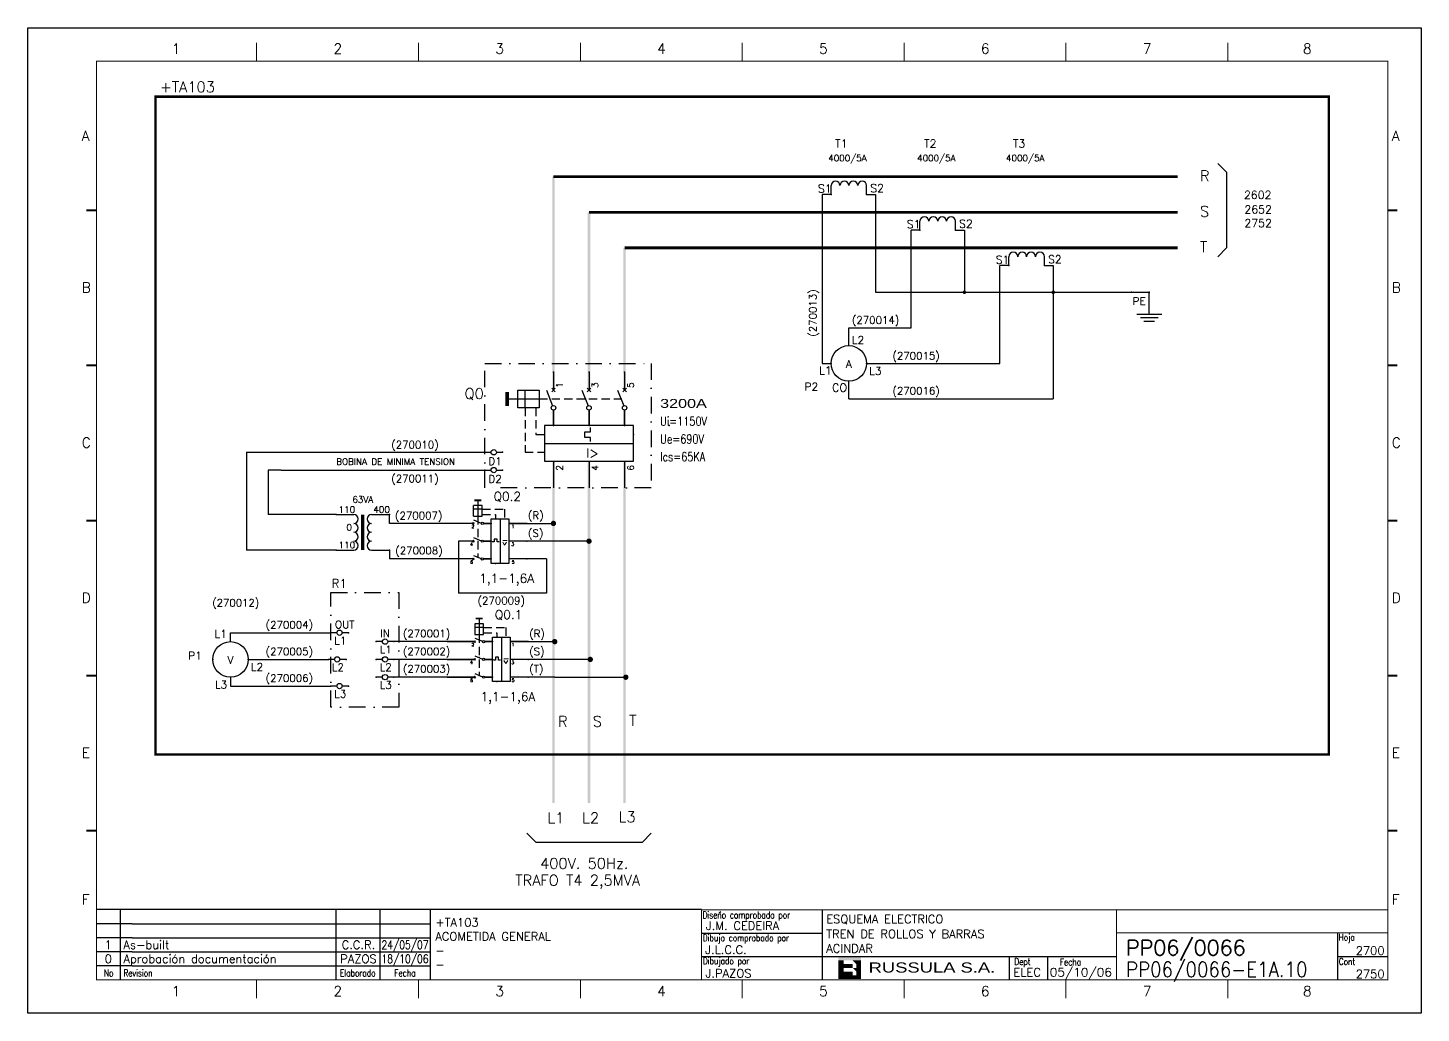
# Model space of a CAD drawing. Extents: x -25 to 1044, y -25744 to 292.
# Drawn here: x 207.3 to 627.3, y -13823.3 to -13526.3 of the extents above; entities that cross this region are included whole.
import ezdxf
from ezdxf.enums import TextEntityAlignment as Align

# ---------------------------------------------------------------- set-up
doc = ezdxf.new("R2010")
doc.units = 0
doc.header["$LTSCALE"] = 10
doc.header["$MEASUREMENT"] = 0
doc.linetypes.add('DASHDOT', pattern=[1, 0.5, -0.25, 0, -0.25])
doc.linetypes.add('HIDDEN', pattern=[0.375, 0.25, -0.125])
doc.layers.get('0').update_dxf_attribs({"linetype": 'CONTINUOUS'})
for name, color, linetype in [('1', 7, 'CONTINUOUS'), ('10', 5, 'CONTINUOUS'), ('102', 7, 'CONTINUOUS'), ('2', 7, 'CONTINUOUS'), ('8', 1, 'CONTINUOUS'), ('9', 6, 'CONTINUOUS'), ('DIBUJO', 7, 'CONTINUOUS'), ('NODE', 7, 'CONTINUOUS')]:
    doc.layers.add(name, color=color, linetype=linetype)
doc.styles.add('HELV', font='HELVBLD.SHX', dxfattribs={"width": 1.2})
doc.styles.add('HELVETICA', font='HELV.SHX')
doc.styles.add('LABEL', font='SIMPLEX', dxfattribs={"width": 0.8, "height": 4})
doc.styles.add('ROMANS', font='romans')
doc.styles.get("Standard").update_dxf_attribs({"font": 'simplex'})

# ---------------------------------------------------------------- blocks, each defined once
blk = doc.blocks.new('NOD', base_point=(237.5, 170))
at = {"layer": 'NODE'}
blk.add_point((237.5, 170), dxfattribs=at)
blk = doc.blocks.new('$000525')
at = {"layer": '2'}
for p, q in [((0, 0), (0, -5)), ((10, 0), (10, -5)), ((0, -10), (0, -15)), ((10, -10), (10, -15))]:
    blk.add_line(p, q, dxfattribs=at)
blk.add_lwpolyline([(0, -7.5, 1, 1, 0), (10, -7.5, 1, 1, 0)], format="xyseb", dxfattribs=at)
for centre, start, end in [((1.25, -5), 180, 0), ((3.75, -5), 180, 0), ((6.25, -5), 180, 0), ((8.75, -5), 180, 0), ((1.25, -10), 0, 180), ((3.75, -10), 0, 180), ((6.25, -10), 0, 180), ((8.75, -10), 0, 180)]:
    blk.add_arc(centre, 1.25, start, end, dxfattribs=at)
for p in [(0, 0), (10, 0), (0, -15), (10, -15)]:
    blk.add_blockref('NOD', p, dxfattribs=at)
at = {"layer": '8'}
for tag, p in [('1A', (2.5, 0)), ('2A', (12.5, 0)), ('3A', (2.5, -15)), ('4A', (12.5, -15))]:
    blk.add_attdef(tag, text='', height=2.5, dxfattribs=at).set_placement(p, align=Align.CENTER)
at = {"layer": '9'}
blk.add_attdef('ID', text='', height=2.5, dxfattribs=at).set_placement((-5, -6.25), align=Align.CENTER)
blk = doc.blocks.new('$080101')
at = {"layer": '2'}
blk.add_circle((5, 0), 5, dxfattribs=at)
for p in [(0, 0), (10, 0)]:
    blk.add_blockref('NOD', p, dxfattribs=at)
at = {"layer": '8'}
blk.add_attdef('1A', text='', height=2.15, dxfattribs=at).set_placement((-1, -3.325), align=Align.RIGHT)
blk.add_attdef('2A', (11, -3.325), '', height=2.15, dxfattribs=at)
at = {"layer": '9'}
for tag, p in [('ID', (5, 6.175)), ('FUNK', (5, -1.25))]:
    blk.add_attdef(tag, text='', height=2.15, dxfattribs=at).set_placement(p, align=Align.CENTER)
blk = doc.blocks.new('$$PLL21C')
for p, q in [((-2.5, 0), (-0.75, 0)), ((0.75, 0), (2.5, 0))]:
    blk.add_line(p, q)
at = {"layer": '2'}
blk.add_circle((0, 0), 0.75, dxfattribs=at)
for p in [(-2.5, 0), (2.5, 0)]:
    blk.add_blockref('NOD', p, dxfattribs=at)
at = {"layer": '8'}
blk.add_attdef('*A', (-1.5, -3.575), '', height=2.15, dxfattribs=at)
at = {"layer": '9'}
blk.add_attdef('ID', (-1.5, 1.25), '', height=2.15, dxfattribs=at)
blk = doc.blocks.new('$060303')
at = {"layer": '2'}
for p, q in [((0, 0), (2.5, 0)), ((0, -10), (2.5, -10))]:
    blk.add_line(p, q, dxfattribs=at)
for centre in [(2.5, -1.25), (2.5, -3.75), (2.5, -6.25), (2.5, -8.75)]:
    blk.add_arc(centre, 1.25, 270, 90, dxfattribs=at)
for p in [(0, 0), (0, -10)]:
    blk.add_blockref('NOD', p, dxfattribs=at)
at = {"layer": '8'}
for tag, p in [('1A', (1.5, -3.325)), ('2A', (1.5, -13.325))]:
    blk.add_attdef(tag, text='', height=2.15, dxfattribs=at).set_placement(p, align=Align.RIGHT)
at = {"layer": '9'}
blk.add_attdef('ID', text='', height=2.15, dxfattribs=at).set_placement((0, 1.175), align=Align.CENTER)
blk = doc.blocks.new('$$PLR12')
blk.add_line((-2.5, 0), (2.5, 0))
at = {"layer": '2'}
for p in [(-2.5, 0), (2.5, 0)]:
    blk.add_blockref('NOD', p, dxfattribs=at)
at = {"layer": '8'}
blk.add_attdef('*A', text='', height=2.15, dxfattribs=at).set_placement((1.5, -3.575), align=Align.RIGHT)
at = {"layer": '9'}
blk.add_attdef('ID', text='', height=2.15, dxfattribs=at).set_placement((1.5, 1.25), align=Align.RIGHT)
blk = doc.blocks.new('$021501')
at = {"layer": '2'}
for p, q in [((0, -6), (0, 0)), ((-3.5, -6), (3.5, -6)), ((-2.5, -7), (2.5, -7)), ((-1.5, -8), (1.5, -8))]:
    blk.add_line(p, q, dxfattribs=at)
blk.add_blockref('NOD', (0, 0), dxfattribs=at)
blk = doc.blocks.new('newcajec')
at = {"layer": '1'}
for p, q in [((179.4, 20.85), (0.13, 20.85)), ((7, 20.85), (7, 0)), ((71, 20.85), (71, 0)), ((84, 20.85), (84, 0.09)), ((99, 20.85), (99, 0)), ((215.2, 20.8), (215.2, 0)), ((10.6, 16.64), (0, 16.64)), ((10.6, 16.64), (99, 16.64)), ((184.64, 20.18), (184.81, 20.01)), ((184.81, 20.01), (185.18, 20.25)), ((10.6, 12.48), (0, 12.48)), ((10.6, 12.48), (99, 12.48)), ((179.4, 13.87), (215.2, 13.87)), ((368, 14.06), (368, 0)), ((10.6, 8.32), (0, 8.32)), ((10.6, 8.32), (99, 8.32)), ((10.6, 4.16), (0, 4.16)), ((10.6, 4.16), (99, 4.16)), ((179.4, 6.93), (267.63, 6.93)), ((267.63, 6.93), (302.5, 6.93)), ((270.63, 6.91), (270.63, 0)), ((282.07, 6.93), (282.07, 0)), ((368, 6.93), (383, 6.93))]:
    blk.add_line(p, q, dxfattribs=at)
for points in [[(47.5, 272.5, 0.3, 0.3, 0), (47.5, 277.91, 0.3, 0.3, 0)], [(95.5, 272.5, 0.3, 0.3, 0), (95.5, 277.91, 0.3, 0.3, 0)], [(143.5, 272.5, 0.3, 0.3, 0), (143.5, 277.91, 0.3, 0.3, 0)], [(191.5, 272.5, 0.3, 0.3, 0), (191.5, 277.91, 0.3, 0.3, 0)], [(239.5, 272.5, 0.3, 0.3, 0), (239.5, 277.91, 0.3, 0.3, 0)], [(287.5, 272.5, 0.3, 0.3, 0), (287.5, 277.91, 0.3, 0.3, 0)], [(335.5, 272.5, 0.3, 0.3, 0), (335.5, 277.91, 0.3, 0.3, 0)], [(-2.99, 228.23, 0.6, 0.6, 0), (-0.18, 228.23, 0.6, 0.6, 0)], [(383.01, 228.23, 0.6, 0.6, 0), (385.82, 228.23, 0.6, 0.6, 0)], [(-2.99, 182.23, 0.6, 0.6, 0), (-0.18, 182.23, 0.6, 0.6, 0)], [(383.01, 182.23, 0.6, 0.6, 0), (385.82, 182.23, 0.6, 0.6, 0)], [(-2.99, 136.23, 0.6, 0.6, 0), (-0.18, 136.23, 0.6, 0.6, 0)], [(383.01, 136.23, 0.6, 0.6, 0), (385.82, 136.23, 0.6, 0.6, 0)], [(-2.99, 90.23, 0.6, 0.6, 0), (-0.18, 90.23, 0.6, 0.6, 0)], [(383.01, 90.23, 0.6, 0.6, 0), (385.82, 90.23, 0.6, 0.6, 0)], [(-2.99, 44.23, 0.6, 0.6, 0), (-0.18, 44.23, 0.6, 0.6, 0)], [(383.01, 44.23, 0.6, 0.6, 0), (385.82, 44.23, 0.6, 0.6, 0)], [(383, 20.8, 0.3, 0.3, 0), (179.4, 20.8, 0.3, 0.3, 0), (179.4, 0, 0.3, 0.3, 0)], [(302.5, 20.8, 0.3, 0.3, 0), (302.5, 0, 0.3, 0.3, 0)], [(302.5, 14, 0.3, 0.3, 0), (383, 14, 0.3, 0.3, 0)], [(47.5, -5.5, 0.3, 0.3, 0), (47.5, -0.09, 0.3, 0.3, 0)], [(95.5, -5.5, 0.3, 0.3, 0), (95.5, -0.09, 0.3, 0.3, 0)], [(143.5, -5.5, 0.3, 0.3, 0), (143.5, -0.09, 0.3, 0.3, 0)], [(191.5, -5.5, 0.3, 0.3, 0), (191.5, -0.09, 0.3, 0.3, 0)], [(239.5, -5.5, 0.3, 0.3, 0), (239.5, -0.09, 0.3, 0.3, 0)], [(287.5, -5.5, 0.3, 0.3, 0), (287.5, -0.09, 0.3, 0.3, 0)], [(335.5, -5.5, 0.3, 0.3, 0), (335.5, -0.09, 0.3, 0.3, 0)]]:
    blk.add_lwpolyline(points, format="xyseb", dxfattribs=at)
at = {"layer": '1', "const_width": 0.3}
blk.add_lwpolyline([(0, 0), (0, 272.5), (383, 272.5), (383, 0)], close=True, dxfattribs=at)
at = {"layer": '2', "color": 14}
for p, q in [((221.42, 4.69), (221.42, 5.81)), ((221.42, 2.47), (221.42, 3.58))]:
    blk.add_line(p, q, dxfattribs=at)
for points in [[(220.05, 5.81), (220.05, 6.92), (226.74, 5.81), (226.74, 6.92)], [(221.42, 2.47), (220.05, 2.47), (221.42, 5.81), (220.05, 5.81)], [(221.42, 4.69), (224.25, 4.69), (221.42, 3.58), (224.25, 3.58)], [(224.25, 5.81), (225.37, 5.81), (225.37, 4.69)], [(225.37, 5.81), (226.74, 5.81), (225.37, 1.35), (226.74, 1.35)], [(224.25, 0.24), (224.25, 2.47), (220.05, 0.24), (220.05, 2.47)], [(224.25, 3.58), (225.37, 3.58), (225.37, 2.47)], [(226.74, 1.35), (226.74, 0.24), (224.25, 1.35), (224.25, 0.24)]]:
    blk.add_solid(points, dxfattribs=at)
at = {"layer": '1', "style": 'ROMANS'}
for s, p in [('1', (22.29, 274.68)), ('2', (70.29, 274.68)), ('3', (118.29, 274.68)), ('4', (166.29, 274.68)), ('5', (214.29, 274.68)), ('6', (262.29, 274.68)), ('7', (310.29, 274.68)), ('8', (357.79, 274.68)), ('A', (-4.37, 248.84)), ('A', (384.13, 248.84)), ('B', (-4.37, 203.84)), ('B', (384.13, 203.84)), ('C', (-4.37, 157.84)), ('C', (384.13, 157.84)), ('D', (-4.37, 111.84)), ('D', (384.13, 111.84)), ('E', (-4.37, 65.84)), ('E', (384.13, 65.84)), ('F', (-4.37, 22.34)), ('F', (384.13, 22.34)), ('1', (22.29, -4.82)), ('2', (70.29, -4.82)), ('3', (118.29, -4.82)), ('4', (166.29, -4.82)), ('5', (214.29, -4.82)), ('6', (262.29, -4.82)), ('7', (310.29, -4.82)), ('8', (357.79, -4.82))]:
    blk.add_text(s, height=3, dxfattribs=at).set_placement(p)
at = {"layer": '1', "style": 'LABEL', "width": 0.8}
for s, p in [('Diseno comprobado por', (179.73, 18.27)), ('Dibujo comprobado por', (179.81, 11.47)), ('Hoja', (368.38, 11.66)), ('Dibujado por', (179.83, 4.64)), ('Fecha', (285.71, 4.3)), ('Cont', (368.43, 4.46)), ('No', (2.23, 1.05)), ('Revision', (8, 1.05))]:
    blk.add_text(s, height=2, dxfattribs=at).set_placement(p)
for s, p in [('Dept', (274.61, 4.44)), ('Elaborado', (77.5, 1.05)), ('Fecha', (91.5, 1.05))]:
    blk.add_text(s, height=2, dxfattribs=at).set_placement(p, align=Align.CENTER)
at = {"layer": '10', "style": 'ROMANS'}
for tag, p in [('REV41', (3.5, 18.74)), ('REV43', (77.7, 18.74)), ('REV31', (3.5, 14.58)), ('REV33', (77.7, 14.58)), ('REV21', (3.5, 10.42)), ('REV23', (77.7, 10.42)), ('REV11', (3.5, 6.27)), ('REV13', (77.7, 6.27))]:
    blk.add_attdef(tag, text='', height=2.5, dxfattribs=at).set_placement(p, align=Align.MIDDLE)
for tag, p, height in [('REV42', (8, 17.49), 2.5), ('SHEETNAME1', (100.5, 15.83), 2.5), ('DESIGNCHECK', (180.74, 14.83), 2.5), ('DOCUMENTTYPE', (216.43, 16.8), 2.5), ('NOTA', (305.32, 15.8), 3), ('REV32', (8, 13.33), 2.5), ('SHEETNAME2', (100.5, 11.67), 2.5), ('OBJECT', (216.43, 12.4), 2.5), ('REV22', (8, 9.17), 2.5), ('SHEETNAME3', (100.5, 7.51), 2.5), ('DRAWINGCHECK', (180.53, 7.71), 2.5), ('CUSTOMER', (216.43, 8.08), 2.5), ('ORDER', (305.32, 7.3), 4.5), ('REV12', (8, 5.01), 2.5), ('SHEETNAME4', (100.5, 3.35), 2.5), ('DOCUMENT_ID', (305.32, 0.93), 4.4), ('USER', (180.63, 0.71), 2.5), ('DEPARTMENT', (271.93, 1.05), 2.5)]:
    blk.add_attdef(tag, p, '', height=height, dxfattribs=at)
for tag, width, p, p2 in [('REV44', 1.221199, (84.53, 17.49), (98.48, 17.49)), ('REV34', 1.221199, (84.53, 13.33), (98.48, 13.33)), ('REV24', 1.221199, (84.53, 9.17), (98.48, 9.17)), ('REV14', 1.221199, (84.53, 5.01), (98.48, 5.01)), ('CREATED2', 7.039915, (282.71, 1.05), (301.14, 1.05))]:
    blk.add_attdef(tag, text='', height=2.5, dxfattribs=dict(at, width=width)).set_placement(p, p2, align=Align.FIT)
for tag, p in [('SHEET', (382, 7.43)), ('NEXTSHEET', (382, 0.5))]:
    blk.add_attdef(tag, text='', height=2.5, dxfattribs=at).set_placement(p, align=Align.RIGHT)
at = {"layer": 'DIBUJO', "color": 14, "style": 'HELVETICA', "width": 1.3}
blk.add_text('RUSSULA S.A.', height=3, dxfattribs=at).set_placement((229, 2.19))
blk = doc.blocks.new('$$PLD12C')
for p, q in [((0, 2.5), (0, 0.75)), ((0, -0.75), (0, -2.5))]:
    blk.add_line(p, q)
at = {"layer": '2'}
blk.add_circle((0, 0), 0.75, dxfattribs=at)
for p in [(0, 2.5), (0, -2.5)]:
    blk.add_blockref('NOD', p, dxfattribs=at)
at = {"layer": '8'}
blk.add_attdef('*A', (1.25, -1.5), '', height=2.15, dxfattribs=at)
at = {"layer": '9'}
blk.add_attdef('ID', text='', height=2.15, dxfattribs=at).set_placement((-1.25, -1.5), align=Align.RIGHT)

msp = doc.modelspace()

# ---------------------------------------------------------------- linework, layer by layer
for p, q in [((365.71, -13646.17), (365.71, -13641.49)), ((376.43, -13646.17), (376.43, -13641.49)), ((387.15, -13646.17), (387.15, -13641.47)), ((273.18, -13654.21), (273.18, -13664.6)), ((365.71, -13656.88), (365.71, -13664.9)), ((376.43, -13656.88), (376.43, -13664.9)), ((387.15, -13656.88), (387.15, -13664.9)), ((346.94, -13675.64), (344.61, -13675.64)), ((346.94, -13681), (344.61, -13681)), ((346.94, -13686.36), (344.6, -13686.36)), ((333.69, -13711.28), (341.95, -13711.28)), ((347.33, -13711.28), (344.99, -13711.28)), ((333.69, -13716.64), (341.95, -13716.64)), ((347.33, -13716.64), (344.99, -13716.64)), ((333.69, -13722), (341.95, -13722)), ((347.33, -13722), (344.98, -13722))]:
    msp.add_line(p, q)
for p in [(363.03, -13648.85), (389.83, -13648.85), (348.28, -13674.3), (348.28, -13687.7), (348.67, -13709.94), (348.67, -13723.34)]:
    msp.add_point(p)
at = {"layer": '102'}
for p, q in [((365.71, -13630.09), (365.71, -13635.45)), ((376.43, -13630.09), (376.43, -13635.45)), ((387.15, -13630.09), (387.15, -13635.45)), ((363.56, -13635.45), (365.46, -13640.18)), ((374.28, -13635.45), (376.18, -13640.18)), ((385, -13635.45), (386.9, -13640.18)), ((365.71, -13641.48), (365.71, -13646.17)), ((376.43, -13641.48), (376.43, -13646.17)), ((387.15, -13641.48), (387.15, -13646.17)), ((389.83, -13646.17), (363.03, -13646.17)), ((363.03, -13646.17), (363.03, -13651.53)), ((375.16, -13649.73), (375.16, -13648.01)), ((375.16, -13648.01), (376.88, -13648.01)), ((376.88, -13649.73), (375.16, -13649.73)), ((376.88, -13648.01), (376.88, -13646.7)), ((376.88, -13650.99), (376.88, -13649.73)), ((389.83, -13651.53), (389.83, -13646.17)), ((363.03, -13651.53), (389.83, -13651.53)), ((363.03, -13651.53), (363.03, -13656.88)), ((389.83, -13656.88), (389.83, -13651.53)), ((363.03, -13656.88), (389.83, -13656.88)), ((341.58, -13674.57), (343.95, -13675.52)), ((346.94, -13687.7), (346.94, -13674.3)), ((346.94, -13674.3), (349.62, -13674.3)), ((349.62, -13674.3), (349.62, -13687.7)), ((349.62, -13674.3), (352.3, -13674.3)), ((352.3, -13674.3), (352.3, -13687.7)), ((344.6, -13675.64), (346.94, -13675.64)), ((357.66, -13675.64), (352.3, -13675.64)), ((341.58, -13679.93), (343.95, -13680.88)), ((344.6, -13681), (346.94, -13681)), ((347.87, -13681.23), (347.21, -13681.23)), ((348.72, -13680.37), (347.87, -13680.37)), ((347.87, -13680.37), (347.87, -13681.23)), ((348.72, -13681.23), (348.72, -13680.37)), ((349.36, -13681.23), (348.72, -13681.23)), ((357.66, -13681), (352.3, -13681)), ((341.58, -13685.29), (343.95, -13686.24)), ((344.6, -13686.36), (346.94, -13686.36)), ((349.62, -13687.7), (346.94, -13687.7)), ((352.3, -13687.7), (349.62, -13687.7)), ((357.66, -13686.36), (352.3, -13686.36)), ((341.97, -13711.28), (333.69, -13711.28)), ((341.97, -13710.21), (344.34, -13711.16)), ((344.98, -13711.28), (347.33, -13711.28)), ((347.33, -13723.34), (347.33, -13709.94)), ((347.33, -13709.94), (350.01, -13709.94)), ((350.01, -13709.94), (352.69, -13709.94)), ((350.01, -13709.94), (350.01, -13723.34)), ((352.69, -13709.94), (352.69, -13723.34)), ((358.04, -13711.28), (352.69, -13711.28)), ((341.97, -13716.64), (333.69, -13716.64)), ((341.97, -13715.57), (344.34, -13716.52)), ((344.98, -13716.64), (347.33, -13716.64)), ((348.25, -13716.86), (347.59, -13716.86)), ((348.25, -13716.01), (348.25, -13716.86)), ((349.11, -13716.01), (348.25, -13716.01)), ((349.11, -13716.86), (349.11, -13716.01)), ((349.74, -13716.86), (349.11, -13716.86)), ((358.04, -13716.64), (352.69, -13716.64)), ((341.97, -13720.93), (344.34, -13721.87)), ((341.97, -13722), (333.69, -13722)), ((344.98, -13722), (347.33, -13722)), ((350.01, -13723.34), (347.33, -13723.34)), ((352.69, -13723.34), (350.01, -13723.34)), ((358.04, -13722), (352.69, -13722))]:
    msp.add_line(p, q, dxfattribs=at)
for centre, radius in [((365.71, -13640.81), 0.67), ((376.43, -13640.81), 0.67), ((387.15, -13640.81), 0.67), ((344.26, -13675.64), 0.335), ((344.26, -13681), 0.335), ((344.26, -13686.36), 0.335), ((344.65, -13711.28), 0.335), ((344.65, -13716.64), 0.335), ((344.65, -13722), 0.335)]:
    msp.add_circle(centre, radius, dxfattribs=at)
for p in [(364.64, -13638.13), (375.36, -13638.13), (386.07, -13638.13), (342.92, -13675.11), (342.92, -13680.47), (342.92, -13685.82), (343.31, -13710.74), (343.31, -13716.1), (343.31, -13721.46)]:
    msp.add_point(p, dxfattribs=at)
at = {"layer": '2', "color": 7}
for p, q in [((565.96, -13567.12), (568.64, -13569.8)), ((568.64, -13569.8), (568.64, -13592.57)), ((446.72, -13576.5), (446.72, -13627.41)), ((449.4, -13576.5), (446.72, -13576.5)), ((462.79, -13576.5), (462.79, -13605.97)), ((473.51, -13616.69), (473.51, -13587.21)), ((476.19, -13587.21), (473.51, -13587.21)), ((489.59, -13587.21), (489.59, -13605.97)), ((568.64, -13592.57), (565.96, -13595.25)), ((500.31, -13627.41), (500.31, -13597.93)), ((502.99, -13597.93), (500.31, -13597.93)), ((516.39, -13597.93), (516.39, -13605.97)), ((462.79, -13605.97), (539.96, -13605.97)), ((516.39, -13605.97), (516.39, -13638.13)), ((454.76, -13616.69), (473.51, -13616.69)), ((454.76, -13622.05), (454.76, -13616.69)), ((446.72, -13627.41), (449.4, -13627.41)), ((460.11, -13627.41), (500.31, -13627.41)), ((454.76, -13638.13), (454.76, -13632.77)), ((454.76, -13638.13), (516.39, -13638.13)), ((273.18, -13654.21), (345.02, -13654.21)), ((283.6, -13659.56), (279.69, -13659.56)), ((279.69, -13659.56), (279.69, -13672.96)), ((283.6, -13659.56), (345.02, -13659.56)), ((273.18, -13664.6), (273.18, -13683.68)), ((341.58, -13673.5), (341.58, -13670.28)), ((289.48, -13672.96), (279.69, -13672.96)), ((300.17, -13672.96), (289.48, -13672.96)), ((316.25, -13675.64), (316.25, -13672.96)), ((341.58, -13675.64), (316.25, -13675.64)), ((352.3, -13675.64), (365.7, -13675.64)), ((337.09, -13681), (337.09, -13696.71)), ((341.58, -13681), (337.09, -13681)), ((376.42, -13681), (352.3, -13681)), ((289.48, -13683.68), (273.18, -13683.68)), ((300.17, -13683.68), (289.48, -13683.68)), ((316.25, -13683.68), (316.25, -13686.36)), ((341.58, -13686.36), (316.25, -13686.36)), ((363.6, -13686.36), (352.3, -13686.36)), ((363.6, -13686.36), (363.6, -13696.71)), ((363.6, -13696.71), (337.09, -13696.71)), ((268.36, -13708.6), (298.57, -13708.6)), ((268.36, -13711.28), (268.36, -13708.6)), ((339.96, -13711.28), (317.61, -13711.28)), ((352.69, -13711.28), (366.08, -13711.28)), ((273.72, -13716.64), (297.86, -13716.64)), ((339.96, -13716.64), (317.61, -13716.64)), ((376.8, -13716.64), (352.69, -13716.64)), ((268.36, -13722), (268.36, -13724.68)), ((268.36, -13724.68), (298.57, -13724.68)), ((339.96, -13722), (317.61, -13722)), ((366.08, -13722), (352.69, -13722)), ((366.08, -13722), (387.52, -13722)), ((360.35, -13771.7), (357.67, -13769.02)), ((360.35, -13771.7), (392.5, -13771.7)), ((392.5, -13771.7), (395.18, -13769.02))]:
    msp.add_line(p, q, dxfattribs=at)
at = {"layer": '2'}
for p, q in [((449.4, -13576.5), (449.4, -13576.5)), ((460.11, -13576.5), (462.79, -13576.5)), ((476.19, -13587.21), (476.19, -13587.21)), ((486.91, -13587.21), (489.59, -13587.21)), ((502.99, -13597.93), (502.99, -13597.93)), ((513.71, -13597.93), (516.39, -13597.93))]:
    msp.add_line(p, q, dxfattribs=at)
at = {"layer": '2', "color": 7, "linetype": 'DASHDOT'}
for p, q in [((345.02, -13627.41), (395.18, -13627.41)), ((345.02, -13664.9), (345.02, -13627.41)), ((395.18, -13627.41), (395.18, -13664.9)), ((395.18, -13664.9), (345.02, -13664.9)), ((298.57, -13696.44), (319.12, -13696.44)), ((298.57, -13731), (298.57, -13696.44)), ((319.12, -13696.44), (319.12, -13731)), ((319.12, -13731), (298.57, -13731))]:
    msp.add_line(p, q, dxfattribs=at)
at = {"layer": '2', "linetype": 'HIDDEN'}
for p, q in [((357.13, -13640.81), (357.13, -13654.21)), ((360.35, -13640.81), (360.35, -13648.85)), ((361.42, -13638.13), (386.09, -13638.13)), ((360.35, -13648.85), (363.03, -13648.85)), ((357.13, -13654.21), (363.03, -13654.21)), ((342.92, -13673.5), (342.92, -13685.83)), ((344.26, -13671.35), (350.96, -13671.35)), ((344.26, -13672.96), (348.28, -13672.96)), ((348.28, -13672.96), (348.28, -13674.3)), ((350.96, -13671.35), (350.96, -13674.3)), ((344.65, -13706.99), (351.35, -13706.99)), ((344.65, -13708.6), (348.67, -13708.6)), ((348.67, -13708.6), (348.67, -13709.94)), ((351.35, -13706.99), (351.35, -13709.94)), ((343.31, -13709.14), (343.31, -13721.47))]:
    msp.add_line(p, q, dxfattribs=at)
at = {"layer": '2', "color": 3, "linetype": 'DASHDOT'}
msp.add_lwpolyline([(245.75, -13547.02, 0.75, 0.75, 0), (599.45, -13547.02, 0.75, 0.75, 0), (599.45, -13745.31, 0.75, 0.75, 0), (245.75, -13745.31, 0.75, 0.75, 0), (245.75, -13547.02, 0.75, 0.75, 0)], format="xyseb", dxfattribs=at)
at = {"layer": '2', "color": 7}
for points in [[(365.71, -13571.14, 0.857, 0.857, 0), (553.9, -13571.14, 0.857, 0.857, 0)], [(376.43, -13581.86, 0.857, 0.857, 0), (553.9, -13581.86, 0.857, 0.857, 0)], [(387.15, -13592.57, 0.857, 0.857, 0), (553.9, -13592.57, 0.857, 0.857, 0)]]:
    msp.add_lwpolyline(points, format="xyseb", dxfattribs=at)
for points in [[(489.32, -13605.97, 0.536, 0.536, 1), (489.86, -13605.97, 0.536, 0.536, 1)], [(516.12, -13605.97, 0.536, 0.536, 1), (516.65, -13605.97, 0.536, 0.536, 1)], [(365.71, -13675.24, 0.804, 0.804, 1), (365.71, -13676.04, 0.804, 0.804, 1)], [(376.43, -13680.6, 0.804, 0.804, 1), (376.43, -13681.4, 0.804, 0.804, 1)], [(366.08, -13710.88, 0.804, 0.804, 1), (366.08, -13711.68, 0.804, 0.804, 1)], [(376.8, -13716.24, 0.804, 0.804, 1), (376.8, -13717.04, 0.804, 0.804, 1)], [(387.52, -13721.6, 0.804, 0.804, 1), (387.52, -13722.4, 0.804, 0.804, 1)]]:
    msp.add_lwpolyline(points, format="xyseb", close=True, dxfattribs=at)
at = {"layer": '2'}
for points in [[(366.08, -13571.14), (365.33, -13571.14), (366.08, -13634.93), (365.33, -13634.93)], [(376.8, -13581.86), (376.05, -13581.86), (376.8, -13634.93), (376.05, -13634.93)], [(387.52, -13592.57), (386.77, -13592.57), (387.52, -13634.93), (386.77, -13634.93)], [(352.31, -13635.98), (351.24, -13635.98), (352.31, -13640.27), (351.24, -13640.27)], [(366.08, -13656.88), (365.33, -13656.88), (366.08, -13759.91), (365.33, -13759.91)], [(376.8, -13656.88), (376.05, -13656.88), (376.8, -13759.91), (376.05, -13759.91)], [(387.52, -13656.88), (386.77, -13656.88), (387.52, -13759.91), (386.77, -13759.91)], [(341.85, -13668.94), (341.85, -13668.41), (344, -13668.94), (344, -13668.41)], [(342.24, -13704.58), (342.24, -13704.05), (344.38, -13704.58), (344.38, -13704.05)]]:
    msp.add_trace(points, dxfattribs=at)
at = {"layer": 'DIBUJO'}
for p, q in [((354.99, -13635.45), (361.42, -13635.45)), ((354.99, -13640.81), (354.99, -13635.45)), ((357.13, -13640.81), (357.13, -13635.45)), ((361.42, -13635.45), (361.42, -13640.81)), ((365.17, -13634.91), (366.24, -13635.98)), ((366.24, -13634.91), (365.17, -13635.98)), ((376.96, -13634.91), (375.89, -13635.98)), ((375.89, -13634.91), (376.96, -13635.98)), ((387.68, -13634.91), (386.61, -13635.98)), ((386.61, -13634.91), (387.68, -13635.98)), ((352.31, -13638.13), (361.42, -13638.13)), ((361.42, -13640.81), (354.99, -13640.81)), ((344.26, -13670.28), (341.58, -13670.28)), ((342.92, -13668.94), (342.92, -13673.5)), ((344.26, -13673.5), (344.26, -13670.28)), ((344.26, -13671.35), (341.58, -13671.35)), ((341.58, -13673.5), (344.26, -13673.5)), ((341.32, -13675.37), (341.85, -13675.91)), ((341.32, -13675.91), (341.85, -13675.37)), ((341.32, -13681.27), (341.85, -13680.73)), ((341.32, -13680.73), (341.85, -13681.27)), ((341.32, -13686.63), (341.85, -13686.09)), ((341.32, -13686.09), (341.85, -13686.63)), ((343.31, -13704.58), (343.31, -13709.14)), ((344.65, -13705.92), (341.97, -13705.92)), ((341.97, -13705.92), (341.97, -13709.14)), ((344.65, -13706.99), (341.97, -13706.99)), ((344.65, -13709.14), (344.65, -13705.92)), ((341.7, -13711.55), (342.24, -13711.01)), ((341.7, -13711.01), (342.24, -13711.55)), ((341.97, -13709.14), (344.65, -13709.14)), ((341.7, -13716.37), (342.24, -13716.91)), ((341.7, -13716.91), (342.24, -13716.37)), ((341.7, -13721.73), (342.24, -13722.27)), ((341.7, -13722.27), (342.24, -13721.73))]:
    msp.add_line(p, q, dxfattribs=at)
msp.add_lwpolyline([(207.27, -13526.26), (627.27, -13526.26), (627.27, -13823.26), (207.27, -13823.26), (207.27, -13526.26)], dxfattribs=at)

# ---------------------------------------------------------------- block references
at = {"layer": '2', "color": 7}
ref = msp.add_blockref('newcajec', (227.94, -13813.26), dxfattribs=dict(at, xscale=1.01651376146789, yscale=1.01651376146789, zscale=1.01651376146789))
ref.add_attrib('REV24', '24/05/07', dxfattribs={"layer": '10', "height": 2.541, "style": 'ROMANS', "width": 0.728168}).set_placement((313.86, -13803.94), (328.05, -13803.94), align=Align.FIT)
ref.add_attrib('SHEETNAME3', '-', (330.1, -13805.63), dxfattribs={"layer": '10', "height": 2.54, "style": 'ROMANS'})
ref.add_attrib('SHEETNAME2', 'ACOMETIDA GENERAL', (330.1, -13801.41), dxfattribs={"layer": '10', "height": 2.5413, "style": 'ROMANS'})
ref.add_attrib('SHEETNAME1', '+TA103', (330.1, -13797.18), dxfattribs={"layer": '10', "height": 2.541, "style": 'ROMANS'})
ref.add_attrib('USER', 'J.PAZOS', (411.56, -13812.54), dxfattribs={"layer": '10', "height": 2.541, "style": 'ROMANS'})
ref.add_attrib('DRAWINGCHECK', 'J.L.C.C.', (411.45, -13805.42), dxfattribs={"layer": '10', "height": 2.541, "style": 'ROMANS'})
ref.add_attrib('DESIGNCHECK', 'J.M. CEDEIRA', (411.66, -13798.19), dxfattribs={"layer": '10', "height": 2.5413, "style": 'ROMANS'})
ref.add_attrib('REV22', 'As-built', (236.07, -13803.94), dxfattribs={"layer": '10', "height": 2.541, "style": 'ROMANS'})
ref.add_attrib('REV12', 'Aprobación documentación', (236.07, -13808.17), dxfattribs={"layer": '10', "height": 2.5413, "style": 'ROMANS'})
ref.add_attrib('REV21', '1', dxfattribs={"layer": '10', "height": 2.54, "style": 'ROMANS'}).set_placement((231.5, -13802.67), align=Align.MIDDLE)
ref.add_attrib('REV11', '0', dxfattribs={"layer": '10', "height": 2.54, "style": 'ROMANS'}).set_placement((231.5, -13806.89), align=Align.MIDDLE)
ref.add_attrib('SHEETNAME4', '-', (330.1, -13809.86), dxfattribs={"layer": '10', "height": 2.54, "style": 'ROMANS'})
ref.add_attrib('REV14', '18/10/06', dxfattribs={"layer": '10', "height": 2.541, "style": 'ROMANS', "width": 0.728168}).set_placement((313.86, -13808.17), (328.05, -13808.17), align=Align.FIT)
ref.add_attrib('REV23', 'C.C.R.', dxfattribs={"layer": '10', "height": 2.541, "style": 'ROMANS'}).set_placement((306.92, -13802.67), align=Align.MIDDLE)
ref.add_attrib('REV13', 'PAZOS', dxfattribs={"layer": '10', "height": 2.541, "style": 'ROMANS'}).set_placement((306.92, -13806.89), align=Align.MIDDLE)
ref.add_attrib('DOCUMENT_ID', 'PP06/0066-E1A.10', (538.31, -13812.31), dxfattribs={"layer": '10', "height": 4.4727, "style": 'ROMANS', "width": 0.9})
ref.add_attrib('ORDER', 'PP06/0066', (538.31, -13805.84), dxfattribs={"layer": '10', "height": 4.574, "style": 'ROMANS'})
ref.add_attrib('CUSTOMER', 'ACINDAR', (447.95, -13805.04), dxfattribs={"layer": '10', "height": 2.541, "style": 'ROMANS'})
ref.add_attrib('OBJECT', 'TREN DE ROLLOS Y BARRAS', (447.95, -13800.66), dxfattribs={"layer": '10', "height": 2.5413, "style": 'ROMANS'})
ref.add_attrib('DOCUMENTTYPE', 'ESQUEMA ELECTRICO', (447.95, -13796.18), dxfattribs={"layer": '10', "height": 2.5413, "style": 'ROMANS'})
ref.add_attrib('CREATED2', '05/10/06', dxfattribs={"layer": '10', "height": 2.541, "style": 'ROMANS', "width": 0.961976}).set_placement((515.32, -13812.2), (534.06, -13812.2), align=Align.FIT)
ref.add_attrib('DEPARTMENT', 'ELEC', (504.36, -13812.2), dxfattribs={"layer": '10', "height": 2.541, "style": 'ROMANS'})
ref.add_attrib('NEXTSHEET', '2750', dxfattribs={"layer": '10', "height": 2.541, "style": 'ROMANS'}).set_placement((616.25, -13812.75), align=Align.RIGHT)
ref.add_attrib('SHEET', '2700', dxfattribs={"layer": '10', "height": 2.541, "style": 'ROMANS'}).set_placement((616.25, -13805.71), align=Align.RIGHT)
at = {"layer": '2'}
for name, p, xscale, yscale, zscale, rotation in [('$060303', (449.4, -13576.5), 1.071845061908141, 1.071845061908141, 1.071845061908141, 90), ('$060303', (476.19, -13587.21), 1.071845061908141, 1.071845061908141, 1.071845061908141, 90), ('$060303', (502.99, -13597.93), 1.071845061908141, 1.071845061908141, 1.071845061908141, 90), ('NOD', (346.94, -13675.64), -0.5359225309541009, 0.5359225309541009, 0.5359225309540803, 90), ('NOD', (357.66, -13675.64), 1.071845061908141, 1.071845061908141, 1.071845061908141, 270), ('NOD', (346.94, -13681), -0.5359225309541009, 0.5359225309541009, 0.5359225309540803, 90), ('NOD', (357.66, -13681), 1.071845061908141, 1.071845061908141, 1.071845061908141, 270), ('NOD', (346.94, -13686.36), -0.5359225309541009, 0.5359225309541009, 0.5359225309540803, 90), ('NOD', (346.94, -13686.36), -0.5359225309541009, 0.5359225309541009, 0.5359225309540803, 90), ('NOD', (357.66, -13686.36), 1.071845061908141, 1.071845061908141, 1.071845061908141, 270), ('NOD', (347.33, -13711.28), -0.5359225309541009, 0.5359225309541009, 0.5359225309540803, 90), ('NOD', (358.04, -13711.28), 1.071845061908141, 1.071845061908141, 1.071845061908141, 270), ('NOD', (347.33, -13716.64), -0.5359225309541009, 0.5359225309541009, 0.5359225309540803, 90), ('NOD', (358.04, -13716.64), 1.071845061908141, 1.071845061908141, 1.071845061908141, 270), ('NOD', (347.33, -13722), -0.5359225309541009, 0.5359225309541009, 0.5359225309540803, 90), ('NOD', (347.33, -13722), -0.5359225309541009, 0.5359225309541009, 0.5359225309540803, 90), ('NOD', (358.04, -13722), 1.071845061908141, 1.071845061908141, 1.071845061908141, 270)]:
    msp.add_blockref(name, p, dxfattribs=dict(at, xscale=xscale, yscale=yscale, zscale=zscale, rotation=rotation))
at = {"layer": '2', "xscale": 1.071845061908141, "yscale": 1.071845061908141, "zscale": 1.071845061908141}
msp.add_blockref('$$PLR12', (542.64, -13605.97), dxfattribs=at).add_auto_attribs({'*A': 'PE'})
for name, p in [('$021501', (545.32, -13606.09)), ('NOD', (365.71, -13630.09)), ('NOD', (376.43, -13630.09)), ('NOD', (387.15, -13630.09)), ('NOD', (365.71, -13646.17)), ('NOD', (376.43, -13646.17)), ('NOD', (387.15, -13646.17)), ('NOD', (387.15, -13646.17)), ('NOD', (400.54, -13646.17))]:
    msp.add_blockref(name, p, dxfattribs=at)
at = {"layer": '2', "color": 7}
ref = msp.add_blockref('$080101', (449.4, -13627.41), dxfattribs=dict(at, xscale=1.071845061908141, yscale=1.071845061908141, zscale=1.071845061908141))
ref.add_attrib('FUNK', 'A', dxfattribs={"layer": '9', "height": 2.3}).set_placement((454.76, -13628.75), align=Align.CENTER)
ref.add_attrib('ID', 'P2', dxfattribs={"layer": '9', "height": 2.304}).set_placement((443.44, -13635.57), align=Align.CENTER)
ref.add_attrib('1A', 'L2', dxfattribs={"layer": '8', "height": 2.304}).set_placement((459.33, -13621.53), align=Align.RIGHT)
ref.add_attrib('2A', 'L3', (460.93, -13630.89), dxfattribs={"layer": '8', "height": 2.304})
at = {"layer": '2', "color": 7, "xscale": 1.071845061908141, "yscale": 1.071845061908141, "zscale": 1.071845061908141}
for p, values in [((347.7, -13654.21), {'*A': 'D1'}), ((347.7, -13659.56), {'*A': 'D2'})]:
    msp.add_blockref('$$PLL21C', p, dxfattribs=at).add_auto_attribs(values)
at = {"layer": '2', "color": 7, "xscale": 1.071845061908141, "yscale": 1.071845061908141, "zscale": 1.071845061908141, "rotation": 90}
msp.add_blockref('$000525', (300.17, -13683.68), dxfattribs=at)
at = {"layer": '2', "color": 7}
ref = msp.add_blockref('$$PLD12C', (301.22, -13708.6), dxfattribs=dict(at, xscale=1.06333835506762, yscale=1.06333835506762, zscale=1.06333835506762, rotation=270))
ref.add_attrib('ID', 'OUT', dxfattribs={"layer": '9', "height": 2.286}).set_placement((305.73, -13707.27), align=Align.RIGHT)
ref.add_attrib('*A', 'L1', (299.63, -13712.1), dxfattribs={"layer": '8', "height": 2.286})
ref = msp.add_blockref('$$PLD12C', (314.95, -13711.28), dxfattribs=dict(at, xscale=1.06333835506762, yscale=1.06333835506762, zscale=1.06333835506762, rotation=270))
ref.add_attrib('ID', 'IN', dxfattribs={"layer": '9', "height": 2.286}).set_placement((316.4, -13709.95), align=Align.RIGHT)
ref.add_attrib('*A', 'L1', (313.35, -13714.78), dxfattribs={"layer": '8', "height": 2.286})
ref = msp.add_blockref('$080101', (263, -13716.64), dxfattribs=dict(at, xscale=1.071845061908141, yscale=1.071845061908141, zscale=1.071845061908141))
ref.add_attrib('FUNK', 'V', dxfattribs={"layer": '9', "height": 2.3}).set_placement((268.36, -13717.98), align=Align.CENTER)
ref.add_attrib('ID', 'P1', dxfattribs={"layer": '9', "height": 2.304}).set_placement((257.64, -13716.64), align=Align.CENTER)
ref.add_attrib('1A', 'L2', dxfattribs={"layer": '8', "height": 2.304}).set_placement((278.16, -13720.05), align=Align.RIGHT)
ref.add_attrib('2A', 'L3', (263.69, -13725.38), dxfattribs={"layer": '8', "height": 2.304})
ref = msp.add_blockref('$$PLD12C', (300.52, -13716.64), dxfattribs=dict(at, xscale=1.06333835506762, yscale=1.06333835506762, zscale=1.06333835506762, rotation=270))
ref.add_attrib('*A', 'L2', (298.92, -13720.13), dxfattribs={"layer": '8', "height": 2.286})
ref = msp.add_blockref('$$PLD12C', (314.95, -13716.64), dxfattribs=dict(at, xscale=1.06333835506762, yscale=1.06333835506762, zscale=1.06333835506762, rotation=270))
ref.add_attrib('*A', 'L2', (313.35, -13720.13), dxfattribs={"layer": '8', "height": 2.286})
ref = msp.add_blockref('$$PLD12C', (314.95, -13722), dxfattribs=dict(at, xscale=1.06333835506762, yscale=1.06333835506762, zscale=1.06333835506762, rotation=270))
ref.add_attrib('*A', 'L3', (313.35, -13725.49), dxfattribs={"layer": '8', "height": 2.286})
ref = msp.add_blockref('$$PLD12C', (301.22, -13724.68), dxfattribs=dict(at, xscale=1.06333835506762, yscale=1.06333835506762, zscale=1.06333835506762, rotation=270))
ref.add_attrib('*A', 'L3', (299.63, -13728.17), dxfattribs={"layer": '8', "height": 2.286})

# ---------------------------------------------------------------- texts
at = {"layer": '102'}
msp.add_text('I>', height=2.701, dxfattribs=at).set_placement((377.46, -13655.8), align=Align.CENTER)
for p in [(350.41, -13681.52), (350.79, -13717.16)]:
    msp.add_text('I>', height=1.351, rotation=270, dxfattribs=at).set_placement(p, align=Align.CENTER)
at = {"layer": '2', "color": 6}
for s, height, p in [('+TA103', 3.216, (247.09, -13545.68)), ('T1', 2.412, (450.63, -13562.36)), ('T2', 2.412, (477.43, -13562.36)), ('T3', 2.412, (504.22, -13562.36)), ('4000/5A', 1.929, (448.54, -13566.47)), ('4000/5A', 1.929, (475.34, -13566.47)), ('4000/5A', 1.929, (502.14, -13566.47)), ('R', 3.22, (560.6, -13572.48)), ('S1', 2.412, (445.42, -13575.92)), ('S2', 2.412, (461.19, -13575.8)), ('2602', 2.412, (573.86, -13577.83)), ('S', 3.22, (560.6, -13583.2)), ('2652', 2.412, (574, -13582.2)), ('S1', 2.412, (472.22, -13586.64)), ('S2', 2.412, (487.98, -13586.52)), ('2752', 2.412, (574, -13586.32)), ('T', 3.22, (560.6, -13593.91)), ('S1', 2.412, (499.02, -13597.36)), ('S2', 2.412, (514.78, -13597.23)), ('(270014)', 2.251, (455.67, -13615.46)), ('(270015)', 2.251, (467.88, -13626.24)), ('(270016)', 2.251, (467.88, -13636.81)), ('(270010)', 2.251, (316.81, -13653.04)), ('(270011)', 2.251, (316.81, -13663.26)), ('63VA', 1.929, (305.09, -13669.4)), ('(270007)', 2.251, (317.95, -13674.42)), ('(R)', 2.251, (358.02, -13674.34)), ('(S)', 2.251, (358.02, -13679.71)), ('(270008)', 2.251, (318.03, -13684.96)), ('R1', 2.658, (298.8, -13695.09)), ('(270012)', 2.233, (262.85, -13700.67)), ('(270009)', 2.251, (342.83, -13700.05)), ('(270004)', 2.251, (278.96, -13707.31)), ('(270001)', 2.251, (320.32, -13709.97)), ('(R)', 2.251, (358.4, -13709.97)), ('(270005)', 2.251, (278.96, -13715.35)), ('(270002)', 2.251, (320.32, -13715.35)), ('(S)', 2.251, (358.4, -13715.35)), ('(270006)', 2.251, (278.96, -13723.39)), ('(270003)', 2.251, (320.32, -13720.6)), ('(T)', 2.251, (358.4, -13720.6)), ('R', 3.22, (367.1, -13736.93)), ('S', 3.22, (377.55, -13736.93)), ('T', 3.22, (388.53, -13736.66)), ('L1', 3.216, (363.9, -13766)), ('L2', 3.216, (374.36, -13766)), ('L3', 3.216, (385.34, -13765.73)), ('400V. 50Hz.', 3.2155, (361.69, -13779.74)), ('TRAFO T4 2,5MVA', 3.2155, (354.21, -13784.82))]:
    msp.add_text(s, height=height, dxfattribs=at).set_placement(p)
msp.add_text('(270013)', height=2.251, rotation=90, dxfattribs=at).set_placement((445.01, -13619.35))
at = {"layer": '2', "color": 7}
for s, height, p in [('L1', 2.412, (445.78, -13630.76)), ('Q0', 3.216, (338.91, -13638.13)), ('CO', 2.469, (449.67, -13635.96)), ('BOBINA DE MINIMA TENSION', 1.9293, (300.23, -13657.98)), ('Q0.2', 2.68, (347.66, -13668.84)), ('110', 1.929, (300.95, -13672.43)), ('400', 1.929, (311.43, -13672.43)), ('0', 1.93, (303.32, -13677.79)), ('110', 1.929, (300.95, -13683.14)), ('1,1-1,6A', 2.68, (343.33, -13693.54)), ('Q0.1', 2.68, (348.04, -13704.48)), ('1,1-1,6A', 2.68, (343.71, -13729.18))]:
    msp.add_text(s, height=height, dxfattribs=at).set_placement(p)
for s, style, width, p in [('3200A', 'HELV', 1.3, (397.86, -13640.81)), ('Ui=1150V', 'ROMANS', 0.8, (397.86, -13646.17)), ('Ue=690V', 'ROMANS', 0.8, (397.86, -13651.53)), ('Ics=65KA', 'ROMANS', 0.8, (397.86, -13656.88))]:
    msp.add_text(s, height=2.68, dxfattribs=dict(at, style=style, width=width)).set_placement(p)
at = {"layer": '2', "color": 1}
msp.add_text('L1', height=2.358, dxfattribs=at).set_placement((263.55, -13710.11))
at = {"layer": 'DIBUJO', "color": 1, "style": 'ROMANS'}
for s, p in [('1', (368.5, -13634.79)), ('3', (379.22, -13634.79)), ('5', (389.94, -13634.79)), ('2', (368.5, -13659.74)), ('4', (379.22, -13659.74)), ('6', (389.94, -13659.74))]:
    msp.add_text(s, height=1.93, rotation=90, dxfattribs=at).set_placement(p)
for s, p in [('2', (341.02, -13677.04)), ('1', (353.09, -13677.04)), ('4', (340.61, -13682.4)), ('3', (353.04, -13682.4)), ('6', (340.61, -13687.76)), ('5', (353.13, -13687.76)), ('2', (341.02, -13712.68)), ('1', (353.09, -13712.68)), ('4', (340.61, -13718.04)), ('3', (353.04, -13718.04)), ('6', (340.61, -13723.4)), ('5', (353.13, -13723.4))]:
    msp.add_text(s, height=0.965, dxfattribs=at).set_placement(p)

doc.saveas('drawing.dxf')
